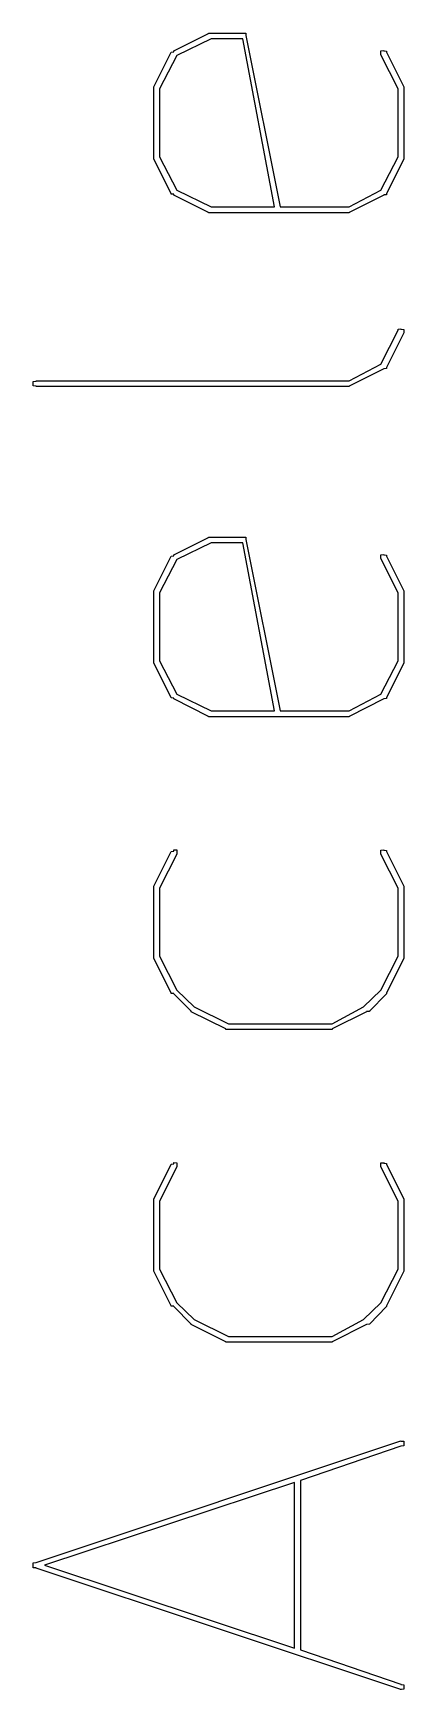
# Model space of a CAD drawing. Extents: x 59 to 2996, y -153 to 1402.
# Drawn here: x 763.321 to 763.45, y 455.118 to 455.694 of the extents above; entities that cross this region are included whole.
import ezdxf

# ---------------------------------------------------------------- set-up
doc = ezdxf.new("R2010")
doc.units = 0
doc.layers.add('BLACK', color=7, linetype='CONTINUOUS')

msp = doc.modelspace()

# ---------------------------------------------------------------- linework, layer by layer
at = {"layer": 'BLACK', "linetype": 'Continuous'}
for p, q in [((763.37014, 455.68803), (763.38214, 455.69413)), ((763.38214, 455.69413), (763.38214, 455.69423)), ((763.38214, 455.69423), (763.38214, 455.69423)), ((763.38214, 455.69423), (763.38214, 455.69423)), ((763.38214, 455.69423), (763.39514, 455.69423)), ((763.38214, 455.69413), (763.38214, 455.69413)), ((763.38214, 455.69413), (763.38214, 455.69413)), ((763.38214, 455.69413), (763.38214, 455.69413)), ((763.38214, 455.69413), (763.38214, 455.69413)), ((763.38214, 455.69413), (763.38214, 455.69413)), ((763.38214, 455.69413), (763.38214, 455.69413)), ((763.38214, 455.69413), (763.38214, 455.69413)), ((763.38214, 455.69413), (763.38214, 455.69413)), ((763.39514, 455.69423), (763.39514, 455.69423)), ((763.39514, 455.69423), (763.39514, 455.69413)), ((763.39514, 455.69413), (763.39514, 455.69413)), ((763.39514, 455.69413), (763.39514, 455.69413)), ((763.39514, 455.69413), (763.39514, 455.69413)), ((763.39514, 455.69413), (763.39514, 455.69413)), ((763.39514, 455.69413), (763.39514, 455.69413)), ((763.39514, 455.69413), (763.39514, 455.69413)), ((763.39514, 455.69413), (763.39514, 455.69413)), ((763.39514, 455.69413), (763.39514, 455.69403)), ((763.39514, 455.69403), (763.39514, 455.69393)), ((763.39514, 455.69393), (763.39514, 455.69393)), ((763.39514, 455.69393), (763.39514, 455.69383)), ((763.39514, 455.69383), (763.39514, 455.69373)), ((763.39514, 455.69373), (763.39514, 455.69373)), ((763.39514, 455.69373), (763.39514, 455.69373)), ((763.39514, 455.69373), (763.39514, 455.69363)), ((763.39514, 455.69363), (763.39514, 455.69353)), ((763.39514, 455.69353), (763.39514, 455.69353)), ((763.39514, 455.69353), (763.39514, 455.69353)), ((763.39514, 455.69353), (763.39514, 455.69353)), ((763.39514, 455.69353), (763.39514, 455.69343)), ((763.39514, 455.69343), (763.40714, 455.63373)), ((763.36314, 455.67553), (763.36914, 455.68763)), ((763.36914, 455.68763), (763.37014, 455.68773)), ((763.36914, 455.68763), (763.36914, 455.68763)), ((763.36914, 455.68763), (763.36914, 455.68763)), ((763.36914, 455.68763), (763.36914, 455.68763)), ((763.37014, 455.68793), (763.37014, 455.68803)), ((763.37014, 455.68803), (763.37014, 455.68803)), ((763.37014, 455.68803), (763.37014, 455.68803)), ((763.37014, 455.68783), (763.37014, 455.68793)), ((763.37014, 455.68793), (763.37014, 455.68793)), ((763.37014, 455.68793), (763.37014, 455.68793)), ((763.37014, 455.68793), (763.37014, 455.68793)), ((763.37014, 455.68773), (763.37014, 455.68783)), ((763.37014, 455.68783), (763.37014, 455.68783)), ((763.37014, 455.68783), (763.37014, 455.68783)), ((763.37014, 455.68773), (763.37014, 455.68773)), ((763.38314, 455.69223), (763.37114, 455.68643)), ((763.39414, 455.69223), (763.38314, 455.69223)), ((763.40514, 455.63373), (763.39414, 455.69223)), ((763.44214, 455.68803), (763.44314, 455.68813)), ((763.44214, 455.68793), (763.44214, 455.68803)), ((763.44214, 455.68783), (763.44214, 455.68793)), ((763.44214, 455.68763), (763.44214, 455.68783)), ((763.44214, 455.68743), (763.44214, 455.68763)), ((763.44214, 455.68723), (763.44214, 455.68743)), ((763.44214, 455.68713), (763.44214, 455.68723)), ((763.44214, 455.68693), (763.44214, 455.68713)), ((763.44314, 455.68813), (763.44314, 455.68813)), ((763.44314, 455.68813), (763.44314, 455.68813)), ((763.44314, 455.68813), (763.44314, 455.68813)), ((763.44314, 455.68813), (763.44314, 455.68803)), ((763.44314, 455.68803), (763.44414, 455.68793)), ((763.44414, 455.68793), (763.44414, 455.68773)), ((763.44414, 455.68773), (763.44414, 455.68763)), ((763.44414, 455.68763), (763.45014, 455.67553)), ((763.37114, 455.68643), (763.36514, 455.67483)), ((763.44214, 455.68673), (763.44214, 455.68693)), ((763.44814, 455.67483), (763.44214, 455.68673)), ((763.44214, 455.68673), (763.44214, 455.68673)), ((763.36314, 455.67543), (763.36314, 455.67553)), ((763.45014, 455.67553), (763.45014, 455.67553)), ((763.45014, 455.67553), (763.45014, 455.67543)), ((763.36314, 455.67533), (763.36314, 455.67543)), ((763.36314, 455.67543), (763.36314, 455.67543)), ((763.36314, 455.67523), (763.36314, 455.67533)), ((763.36314, 455.67533), (763.36314, 455.67533)), ((763.36314, 455.67533), (763.36314, 455.67533)), ((763.36314, 455.67513), (763.36314, 455.67523)), ((763.36314, 455.67523), (763.36314, 455.67523)), ((763.36314, 455.67503), (763.36314, 455.67513)), ((763.36314, 455.67513), (763.36314, 455.67513)), ((763.36314, 455.65083), (763.36314, 455.67503)), ((763.36514, 455.67483), (763.36514, 455.65113)), ((763.44814, 455.65113), (763.44814, 455.67483)), ((763.45014, 455.67543), (763.45014, 455.67543)), ((763.45014, 455.67543), (763.45014, 455.67533)), ((763.45014, 455.67533), (763.45014, 455.67533)), ((763.45014, 455.67533), (763.45014, 455.67523)), ((763.45014, 455.67523), (763.45014, 455.67523)), ((763.45014, 455.67523), (763.45014, 455.67513)), ((763.45014, 455.67513), (763.45014, 455.67513)), ((763.45014, 455.67513), (763.45014, 455.67503)), ((763.45014, 455.67503), (763.45014, 455.67503)), ((763.45014, 455.67503), (763.45014, 455.65083)), ((763.36314, 455.65073), (763.36314, 455.65083)), ((763.36314, 455.65083), (763.36314, 455.65083)), ((763.36314, 455.65083), (763.36314, 455.65083)), ((763.36314, 455.65063), (763.36314, 455.65073)), ((763.36314, 455.65053), (763.36314, 455.65063)), ((763.36314, 455.65063), (763.36314, 455.65063)), ((763.36314, 455.65063), (763.36314, 455.65063)), ((763.36314, 455.65043), (763.36314, 455.65053)), ((763.36914, 455.63833), (763.36314, 455.65043)), ((763.36314, 455.65043), (763.36314, 455.65043)), ((763.36314, 455.65043), (763.36314, 455.65043)), ((763.36314, 455.65043), (763.36314, 455.65043)), ((763.36514, 455.65113), (763.37114, 455.63953)), ((763.44214, 455.63953), (763.44814, 455.65113)), ((763.45014, 455.65043), (763.44414, 455.63833)), ((763.45014, 455.65083), (763.45014, 455.65083)), ((763.45014, 455.65083), (763.45014, 455.65083)), ((763.45014, 455.65083), (763.45014, 455.65073)), ((763.45014, 455.65073), (763.45014, 455.65063)), ((763.45014, 455.65063), (763.45014, 455.65063)), ((763.45014, 455.65063), (763.45014, 455.65063)), ((763.45014, 455.65063), (763.45014, 455.65053)), ((763.45014, 455.65053), (763.45014, 455.65043)), ((763.45014, 455.65043), (763.45014, 455.65043)), ((763.45014, 455.65043), (763.45014, 455.65043)), ((763.36914, 455.63823), (763.36914, 455.63833)), ((763.36914, 455.63833), (763.36914, 455.63833)), ((763.37014, 455.63813), (763.36914, 455.63823)), ((763.36914, 455.63823), (763.36914, 455.63823)), ((763.37014, 455.63803), (763.37014, 455.63813)), ((763.37014, 455.63813), (763.37014, 455.63813)), ((763.37014, 455.63813), (763.37014, 455.63813)), ((763.37014, 455.63793), (763.37014, 455.63803)), ((763.37014, 455.63803), (763.37014, 455.63803)), ((763.37014, 455.63803), (763.37014, 455.63803)), ((763.37014, 455.63803), (763.37014, 455.63803)), ((763.37014, 455.63783), (763.37014, 455.63793)), ((763.37014, 455.63793), (763.37014, 455.63793)), ((763.37014, 455.63793), (763.37014, 455.63793)), ((763.38214, 455.63183), (763.37014, 455.63783)), ((763.37014, 455.63783), (763.37014, 455.63783)), ((763.37114, 455.63953), (763.38314, 455.63373)), ((763.43114, 455.63373), (763.44214, 455.63953)), ((763.44314, 455.63783), (763.43114, 455.63183)), ((763.44414, 455.63793), (763.44314, 455.63793)), ((763.44314, 455.63793), (763.44314, 455.63793)), ((763.44314, 455.63793), (763.44314, 455.63783)), ((763.44314, 455.63783), (763.44314, 455.63783)), ((763.44414, 455.63833), (763.44414, 455.63833)), ((763.44414, 455.63833), (763.44414, 455.63833)), ((763.44414, 455.63833), (763.44414, 455.63823)), ((763.44414, 455.63823), (763.44414, 455.63823)), ((763.44414, 455.63823), (763.44414, 455.63813)), ((763.44414, 455.63813), (763.44414, 455.63813)), ((763.44414, 455.63813), (763.44414, 455.63813)), ((763.44414, 455.63813), (763.44414, 455.63803)), ((763.44414, 455.63803), (763.44414, 455.63803)), ((763.44414, 455.63803), (763.44414, 455.63803)), ((763.44414, 455.63803), (763.44414, 455.63793)), ((763.38214, 455.63173), (763.38214, 455.63183)), ((763.38214, 455.63183), (763.38214, 455.63183)), ((763.38214, 455.63183), (763.38214, 455.63183)), ((763.40714, 455.63173), (763.38214, 455.63173)), ((763.38214, 455.63173), (763.38214, 455.63173)), ((763.38214, 455.63173), (763.38214, 455.63173)), ((763.38214, 455.63173), (763.38214, 455.63173)), ((763.38214, 455.63173), (763.38214, 455.63173)), ((763.38214, 455.63173), (763.38214, 455.63173)), ((763.38214, 455.63173), (763.38214, 455.63173)), ((763.38214, 455.63173), (763.38214, 455.63173)), ((763.38314, 455.63373), (763.40514, 455.63373)), ((763.40714, 455.63373), (763.43114, 455.63373)), ((763.43114, 455.63173), (763.40714, 455.63173)), ((763.40714, 455.63173), (763.40714, 455.63173)), ((763.40714, 455.63173), (763.40714, 455.63173)), ((763.43114, 455.63183), (763.43114, 455.63183)), ((763.43114, 455.63183), (763.43114, 455.63183)), ((763.43114, 455.63183), (763.43114, 455.63183)), ((763.43114, 455.63183), (763.43114, 455.63173)), ((763.43114, 455.63173), (763.43114, 455.63173)), ((763.43114, 455.63173), (763.43114, 455.63173)), ((763.43114, 455.63173), (763.43114, 455.63173)), ((763.43114, 455.63173), (763.43114, 455.63173)), ((763.43114, 455.63173), (763.43114, 455.63173)), ((763.43114, 455.63173), (763.43114, 455.63173)), ((763.43114, 455.63173), (763.43114, 455.63173)), ((763.44214, 455.57903), (763.44814, 455.59083)), ((763.45014, 455.58993), (763.44414, 455.57783)), ((763.44814, 455.59123), (763.44914, 455.59133)), ((763.44814, 455.59113), (763.44814, 455.59123)), ((763.44814, 455.59103), (763.44814, 455.59113)), ((763.44814, 455.59083), (763.44814, 455.59103)), ((763.44814, 455.59083), (763.44814, 455.59083)), ((763.44914, 455.59133), (763.44914, 455.59123)), ((763.44914, 455.59133), (763.44914, 455.59133)), ((763.44914, 455.59133), (763.44914, 455.59133)), ((763.44914, 455.59133), (763.44914, 455.59133)), ((763.44914, 455.59123), (763.45014, 455.59113)), ((763.45014, 455.59113), (763.45014, 455.59103)), ((763.45014, 455.59103), (763.45014, 455.59083)), ((763.45014, 455.59083), (763.45014, 455.59073)), ((763.45014, 455.59073), (763.45014, 455.59053)), ((763.45014, 455.59053), (763.45014, 455.59033)), ((763.45014, 455.59033), (763.45014, 455.59013)), ((763.45014, 455.59013), (763.45014, 455.58993)), ((763.43114, 455.57323), (763.44214, 455.57903)), ((763.44414, 455.57753), (763.44314, 455.57743)), ((763.44414, 455.57783), (763.44414, 455.57783)), ((763.44414, 455.57783), (763.44414, 455.57783)), ((763.44414, 455.57783), (763.44414, 455.57783)), ((763.44414, 455.57783), (763.44414, 455.57773)), ((763.44414, 455.57773), (763.44414, 455.57763)), ((763.44414, 455.57763), (763.44414, 455.57763)), ((763.44414, 455.57763), (763.44414, 455.57763)), ((763.44414, 455.57763), (763.44414, 455.57753)), ((763.44414, 455.57753), (763.44414, 455.57753)), ((763.44414, 455.57753), (763.44414, 455.57753)), ((763.44414, 455.57753), (763.44414, 455.57753)), ((763.32114, 455.57303), (763.32214, 455.57313)), ((763.32114, 455.57293), (763.32114, 455.57303)), ((763.32114, 455.57283), (763.32114, 455.57293)), ((763.32114, 455.57263), (763.32114, 455.57283)), ((763.32114, 455.57243), (763.32114, 455.57263)), ((763.32114, 455.57223), (763.32114, 455.57243)), ((763.32114, 455.57203), (763.32114, 455.57223)), ((763.32114, 455.57183), (763.32114, 455.57203)), ((763.32114, 455.57173), (763.32114, 455.57183)), ((763.32114, 455.57153), (763.32114, 455.57173)), ((763.32214, 455.57313), (763.32214, 455.57323)), ((763.32214, 455.57323), (763.32214, 455.57323)), ((763.32214, 455.57323), (763.43114, 455.57323)), ((763.44314, 455.57743), (763.43114, 455.57133)), ((763.44314, 455.57743), (763.44314, 455.57743)), ((763.44314, 455.57743), (763.44314, 455.57743)), ((763.44314, 455.57743), (763.44314, 455.57743)), ((763.32114, 455.57143), (763.32114, 455.57153)), ((763.32214, 455.57133), (763.32114, 455.57143)), ((763.32214, 455.57123), (763.32214, 455.57133)), ((763.43114, 455.57123), (763.32214, 455.57123)), ((763.32214, 455.57123), (763.32214, 455.57123)), ((763.43114, 455.57133), (763.43114, 455.57133)), ((763.43114, 455.57133), (763.43114, 455.57133)), ((763.43114, 455.57133), (763.43114, 455.57133)), ((763.43114, 455.57133), (763.43114, 455.57133)), ((763.43114, 455.57133), (763.43114, 455.57123)), ((763.43114, 455.57123), (763.43114, 455.57123)), ((763.43114, 455.57123), (763.43114, 455.57123)), ((763.43114, 455.57123), (763.43114, 455.57123)), ((763.43114, 455.57123), (763.43114, 455.57123)), ((763.43114, 455.57123), (763.43114, 455.57123)), ((763.43114, 455.57123), (763.43114, 455.57123)), ((763.37014, 455.51263), (763.38214, 455.51873)), ((763.38314, 455.51683), (763.37114, 455.51103)), ((763.38214, 455.51873), (763.38214, 455.51883)), ((763.38214, 455.51883), (763.38214, 455.51883)), ((763.38214, 455.51883), (763.38214, 455.51883)), ((763.38214, 455.51883), (763.38214, 455.51883)), ((763.38214, 455.51883), (763.38214, 455.51883)), ((763.38214, 455.51883), (763.38214, 455.51883)), ((763.38214, 455.51883), (763.39514, 455.51883)), ((763.38214, 455.51873), (763.38214, 455.51873)), ((763.38214, 455.51873), (763.38214, 455.51873)), ((763.38214, 455.51873), (763.38214, 455.51873)), ((763.38214, 455.51873), (763.38214, 455.51873)), ((763.38214, 455.51873), (763.38214, 455.51873)), ((763.39414, 455.51683), (763.38314, 455.51683)), ((763.40514, 455.45833), (763.39414, 455.51683)), ((763.39514, 455.51883), (763.39514, 455.51883)), ((763.39514, 455.51883), (763.39514, 455.51883)), ((763.39514, 455.51883), (763.39514, 455.51883)), ((763.39514, 455.51883), (763.39514, 455.51883)), ((763.39514, 455.51883), (763.39514, 455.51873)), ((763.39514, 455.51873), (763.39514, 455.51873)), ((763.39514, 455.51873), (763.39514, 455.51873)), ((763.39514, 455.51873), (763.39514, 455.51873)), ((763.39514, 455.51873), (763.39514, 455.51873)), ((763.39514, 455.51873), (763.39514, 455.51863)), ((763.39514, 455.51863), (763.39514, 455.51853)), ((763.39514, 455.51853), (763.39514, 455.51853)), ((763.39514, 455.51853), (763.39514, 455.51843)), ((763.39514, 455.51843), (763.39514, 455.51833)), ((763.39514, 455.51833), (763.39514, 455.51833)), ((763.39514, 455.51833), (763.39514, 455.51833)), ((763.39514, 455.51833), (763.39514, 455.51823)), ((763.39514, 455.51823), (763.39514, 455.51823)), ((763.39514, 455.51823), (763.39514, 455.51823)), ((763.39514, 455.51823), (763.39514, 455.51823)), ((763.39514, 455.51823), (763.39514, 455.51813)), ((763.39514, 455.51813), (763.39514, 455.51803)), ((763.39514, 455.51803), (763.40714, 455.45833)), ((763.36314, 455.50013), (763.36914, 455.51223)), ((763.37114, 455.51103), (763.36514, 455.49943)), ((763.36914, 455.51223), (763.37014, 455.51233)), ((763.36914, 455.51223), (763.36914, 455.51223)), ((763.36914, 455.51223), (763.36914, 455.51223)), ((763.36914, 455.51223), (763.36914, 455.51223)), ((763.37014, 455.51253), (763.37014, 455.51263)), ((763.37014, 455.51263), (763.37014, 455.51263)), ((763.37014, 455.51263), (763.37014, 455.51263)), ((763.37014, 455.51263), (763.37014, 455.51263)), ((763.37014, 455.51243), (763.37014, 455.51253)), ((763.37014, 455.51253), (763.37014, 455.51253)), ((763.37014, 455.51253), (763.37014, 455.51253)), ((763.37014, 455.51233), (763.37014, 455.51243)), ((763.37014, 455.51243), (763.37014, 455.51243)), ((763.37014, 455.51243), (763.37014, 455.51243)), ((763.37014, 455.51243), (763.37014, 455.51243)), ((763.44214, 455.51263), (763.44314, 455.51273)), ((763.44214, 455.51253), (763.44214, 455.51263)), ((763.44214, 455.51243), (763.44214, 455.51253)), ((763.44214, 455.51223), (763.44214, 455.51243)), ((763.44214, 455.51213), (763.44214, 455.51223)), ((763.44214, 455.51193), (763.44214, 455.51213)), ((763.44214, 455.51173), (763.44214, 455.51193)), ((763.44214, 455.51153), (763.44214, 455.51173)), ((763.44214, 455.51133), (763.44214, 455.51153)), ((763.44814, 455.49943), (763.44214, 455.51133)), ((763.44214, 455.51133), (763.44214, 455.51133)), ((763.44314, 455.51273), (763.44314, 455.51273)), ((763.44314, 455.51273), (763.44314, 455.51273)), ((763.44314, 455.51273), (763.44314, 455.51273)), ((763.44314, 455.51273), (763.44314, 455.51263)), ((763.44314, 455.51263), (763.44414, 455.51253)), ((763.44414, 455.51253), (763.44414, 455.51233)), ((763.44414, 455.51233), (763.44414, 455.51223)), ((763.44414, 455.51223), (763.45014, 455.50013)), ((763.36314, 455.50003), (763.36314, 455.50013)), ((763.36314, 455.50013), (763.36314, 455.50013)), ((763.36314, 455.49993), (763.36314, 455.50003)), ((763.36314, 455.50003), (763.36314, 455.50003)), ((763.36314, 455.49983), (763.36314, 455.49993)), ((763.36314, 455.49993), (763.36314, 455.49993)), ((763.36314, 455.49973), (763.36314, 455.49983)), ((763.36314, 455.49983), (763.36314, 455.49983)), ((763.36314, 455.47543), (763.36314, 455.49973)), ((763.36314, 455.49973), (763.36314, 455.49973)), ((763.36314, 455.49973), (763.36314, 455.49973)), ((763.36514, 455.49943), (763.36514, 455.47573)), ((763.44814, 455.47573), (763.44814, 455.49943)), ((763.45014, 455.50013), (763.45014, 455.50013)), ((763.45014, 455.50013), (763.45014, 455.50003)), ((763.45014, 455.50003), (763.45014, 455.50003)), ((763.45014, 455.50003), (763.45014, 455.50003)), ((763.45014, 455.50003), (763.45014, 455.49993)), ((763.45014, 455.49993), (763.45014, 455.49993)), ((763.45014, 455.49993), (763.45014, 455.49983)), ((763.45014, 455.49983), (763.45014, 455.49983)), ((763.45014, 455.49983), (763.45014, 455.49973)), ((763.45014, 455.49973), (763.45014, 455.49973)), ((763.45014, 455.49973), (763.45014, 455.49963)), ((763.45014, 455.49963), (763.45014, 455.47543)), ((763.36314, 455.47533), (763.36314, 455.47543)), ((763.36314, 455.47543), (763.36314, 455.47543)), ((763.36314, 455.47543), (763.36314, 455.47543)), ((763.36314, 455.47523), (763.36314, 455.47533)), ((763.36314, 455.47533), (763.36314, 455.47533)), ((763.36314, 455.47513), (763.36314, 455.47523)), ((763.36314, 455.47523), (763.36314, 455.47523)), ((763.36314, 455.47503), (763.36314, 455.47513)), ((763.36314, 455.47513), (763.36314, 455.47513)), ((763.36914, 455.46293), (763.36314, 455.47503)), ((763.36314, 455.47503), (763.36314, 455.47503)), ((763.36314, 455.47503), (763.36314, 455.47503)), ((763.36514, 455.47573), (763.37114, 455.46413)), ((763.44214, 455.46413), (763.44814, 455.47573)), ((763.45014, 455.47503), (763.44414, 455.46293)), ((763.45014, 455.47543), (763.45014, 455.47543)), ((763.45014, 455.47543), (763.45014, 455.47543)), ((763.45014, 455.47543), (763.45014, 455.47533)), ((763.45014, 455.47533), (763.45014, 455.47523)), ((763.45014, 455.47523), (763.45014, 455.47523)), ((763.45014, 455.47523), (763.45014, 455.47523)), ((763.45014, 455.47523), (763.45014, 455.47513)), ((763.45014, 455.47513), (763.45014, 455.47513)), ((763.45014, 455.47513), (763.45014, 455.47503)), ((763.45014, 455.47503), (763.45014, 455.47503)), ((763.36914, 455.46283), (763.36914, 455.46293)), ((763.36914, 455.46293), (763.36914, 455.46293)), ((763.36914, 455.46293), (763.36914, 455.46293)), ((763.37014, 455.46273), (763.36914, 455.46283)), ((763.37014, 455.46263), (763.37014, 455.46273)), ((763.37014, 455.46273), (763.37014, 455.46273)), ((763.37014, 455.46273), (763.37014, 455.46273)), ((763.37014, 455.46273), (763.37014, 455.46273)), ((763.37014, 455.46253), (763.37014, 455.46263)), ((763.37014, 455.46263), (763.37014, 455.46263)), ((763.37014, 455.46263), (763.37014, 455.46263)), ((763.38214, 455.45643), (763.37014, 455.46253)), ((763.37014, 455.46253), (763.37014, 455.46253)), ((763.37014, 455.46253), (763.37014, 455.46253)), ((763.37014, 455.46253), (763.37014, 455.46253)), ((763.37014, 455.46253), (763.37014, 455.46253)), ((763.37114, 455.46413), (763.38314, 455.45833)), ((763.43114, 455.45833), (763.44214, 455.46413)), ((763.44314, 455.46253), (763.43114, 455.45643)), ((763.44414, 455.46263), (763.44314, 455.46253)), ((763.44314, 455.46253), (763.44314, 455.46253)), ((763.44314, 455.46253), (763.44314, 455.46253)), ((763.44314, 455.46253), (763.44314, 455.46253)), ((763.44414, 455.46293), (763.44414, 455.46293)), ((763.44414, 455.46293), (763.44414, 455.46293)), ((763.44414, 455.46293), (763.44414, 455.46293)), ((763.44414, 455.46293), (763.44414, 455.46283)), ((763.44414, 455.46283), (763.44414, 455.46273)), ((763.44414, 455.46273), (763.44414, 455.46273)), ((763.44414, 455.46273), (763.44414, 455.46273)), ((763.44414, 455.46273), (763.44414, 455.46263)), ((763.44414, 455.46263), (763.44414, 455.46263)), ((763.44414, 455.46263), (763.44414, 455.46263)), ((763.44414, 455.46263), (763.44414, 455.46263)), ((763.38214, 455.45633), (763.38214, 455.45643)), ((763.38214, 455.45643), (763.38214, 455.45643)), ((763.38214, 455.45643), (763.38214, 455.45643)), ((763.38214, 455.45643), (763.38214, 455.45643)), ((763.38314, 455.45833), (763.40514, 455.45833)), ((763.40714, 455.45833), (763.43114, 455.45833)), ((763.43114, 455.45643), (763.43114, 455.45643)), ((763.43114, 455.45643), (763.43114, 455.45643)), ((763.43114, 455.45643), (763.43114, 455.45643)), ((763.43114, 455.45643), (763.43114, 455.45643)), ((763.43114, 455.45643), (763.43114, 455.45633)), ((763.40714, 455.45633), (763.38214, 455.45633)), ((763.38214, 455.45633), (763.38214, 455.45633)), ((763.38214, 455.45633), (763.38214, 455.45633)), ((763.38214, 455.45633), (763.38214, 455.45633)), ((763.38214, 455.45633), (763.38214, 455.45633)), ((763.38214, 455.45633), (763.38214, 455.45633)), ((763.38214, 455.45633), (763.38214, 455.45633)), ((763.43114, 455.45633), (763.40714, 455.45633)), ((763.40714, 455.45633), (763.40714, 455.45633)), ((763.40714, 455.45633), (763.40714, 455.45633)), ((763.43114, 455.45633), (763.43114, 455.45633)), ((763.43114, 455.45633), (763.43114, 455.45633)), ((763.43114, 455.45633), (763.43114, 455.45633)), ((763.43114, 455.45633), (763.43114, 455.45633)), ((763.43114, 455.45633), (763.43114, 455.45633)), ((763.43114, 455.45633), (763.43114, 455.45633)), ((763.36314, 455.39733), (763.36914, 455.40943)), ((763.37114, 455.40853), (763.36514, 455.39663)), ((763.36914, 455.40943), (763.37014, 455.40953)), ((763.36914, 455.40943), (763.36914, 455.40943)), ((763.37014, 455.40983), (763.37014, 455.40993)), ((763.37014, 455.40993), (763.37014, 455.40993)), ((763.37014, 455.40993), (763.37014, 455.40993)), ((763.37014, 455.40993), (763.37114, 455.40993)), ((763.37014, 455.40973), (763.37014, 455.40983)), ((763.37014, 455.40953), (763.37014, 455.40973)), ((763.37114, 455.40993), (763.37114, 455.40983)), ((763.37114, 455.40983), (763.37114, 455.40973)), ((763.37114, 455.40973), (763.37114, 455.40963)), ((763.37114, 455.40963), (763.37114, 455.40943)), ((763.37114, 455.40943), (763.37114, 455.40923)), ((763.37114, 455.40923), (763.37114, 455.40903)), ((763.37114, 455.40903), (763.37114, 455.40893)), ((763.37114, 455.40893), (763.37114, 455.40873)), ((763.37114, 455.40873), (763.37114, 455.40853)), ((763.44214, 455.40983), (763.44314, 455.40993)), ((763.44214, 455.40973), (763.44214, 455.40983)), ((763.44214, 455.40963), (763.44214, 455.40973)), ((763.44214, 455.40943), (763.44214, 455.40963)), ((763.44214, 455.40923), (763.44214, 455.40943)), ((763.44214, 455.40913), (763.44214, 455.40923)), ((763.44214, 455.40893), (763.44214, 455.40913)), ((763.44214, 455.40873), (763.44214, 455.40893)), ((763.44214, 455.40853), (763.44214, 455.40873)), ((763.44814, 455.39663), (763.44214, 455.40853)), ((763.44214, 455.40853), (763.44214, 455.40853)), ((763.44314, 455.40993), (763.44314, 455.40993)), ((763.44314, 455.40993), (763.44314, 455.40983)), ((763.44314, 455.40993), (763.44314, 455.40993)), ((763.44314, 455.40993), (763.44314, 455.40993)), ((763.44314, 455.40983), (763.44414, 455.40973)), ((763.44414, 455.40973), (763.44414, 455.40953)), ((763.44414, 455.40953), (763.44414, 455.40943)), ((763.44414, 455.40943), (763.45014, 455.39733)), ((763.36314, 455.39723), (763.36314, 455.39733)), ((763.36314, 455.39713), (763.36314, 455.39723)), ((763.36314, 455.39723), (763.36314, 455.39723)), ((763.36314, 455.39723), (763.36314, 455.39723)), ((763.36314, 455.39703), (763.36314, 455.39713)), ((763.36314, 455.39713), (763.36314, 455.39713)), ((763.36314, 455.39693), (763.36314, 455.39703)), ((763.36314, 455.39703), (763.36314, 455.39703)), ((763.36314, 455.39683), (763.36314, 455.39693)), ((763.36314, 455.39693), (763.36314, 455.39693)), ((763.36314, 455.37263), (763.36314, 455.39683)), ((763.36514, 455.39663), (763.36514, 455.37293)), ((763.44814, 455.37293), (763.44814, 455.39663)), ((763.45014, 455.39733), (763.45014, 455.39733)), ((763.45014, 455.39733), (763.45014, 455.39723)), ((763.45014, 455.39723), (763.45014, 455.39723)), ((763.45014, 455.39723), (763.45014, 455.39713)), ((763.45014, 455.39713), (763.45014, 455.39713)), ((763.45014, 455.39713), (763.45014, 455.39713)), ((763.45014, 455.39713), (763.45014, 455.39703)), ((763.45014, 455.39703), (763.45014, 455.39693)), ((763.45014, 455.39693), (763.45014, 455.39693)), ((763.45014, 455.39693), (763.45014, 455.39693)), ((763.45014, 455.39693), (763.45014, 455.39683)), ((763.45014, 455.39683), (763.45014, 455.37263)), ((763.36314, 455.37253), (763.36314, 455.37263)), ((763.36314, 455.37263), (763.36314, 455.37263)), ((763.36314, 455.37263), (763.36314, 455.37263)), ((763.36314, 455.37243), (763.36314, 455.37253)), ((763.36314, 455.37233), (763.36314, 455.37243)), ((763.36314, 455.37243), (763.36314, 455.37243)), ((763.36314, 455.37243), (763.36314, 455.37243)), ((763.36314, 455.37223), (763.36314, 455.37233)), ((763.36314, 455.37233), (763.36314, 455.37233)), ((763.36914, 455.36013), (763.36314, 455.37223)), ((763.36314, 455.37223), (763.36314, 455.37223)), ((763.36314, 455.37223), (763.36314, 455.37223)), ((763.36514, 455.37293), (763.37114, 455.36113)), ((763.44214, 455.36113), (763.44814, 455.37293)), ((763.45014, 455.37223), (763.44414, 455.36013)), ((763.45014, 455.37263), (763.45014, 455.37263)), ((763.45014, 455.37263), (763.45014, 455.37263)), ((763.45014, 455.37263), (763.45014, 455.37253)), ((763.45014, 455.37253), (763.45014, 455.37243)), ((763.45014, 455.37243), (763.45014, 455.37243)), ((763.45014, 455.37243), (763.45014, 455.37243)), ((763.45014, 455.37243), (763.45014, 455.37233)), ((763.45014, 455.37233), (763.45014, 455.37223)), ((763.45014, 455.37223), (763.45014, 455.37223)), ((763.45014, 455.37223), (763.45014, 455.37223)), ((763.36914, 455.36003), (763.36914, 455.36013)), ((763.37014, 455.36003), (763.36914, 455.36003)), ((763.36914, 455.36003), (763.36914, 455.36003)), ((763.37014, 455.35993), (763.37014, 455.36003)), ((763.37014, 455.35983), (763.37014, 455.35993)), ((763.37014, 455.35993), (763.37014, 455.35993)), ((763.37614, 455.35383), (763.37014, 455.35983)), ((763.37014, 455.35983), (763.37014, 455.35983)), ((763.37114, 455.36113), (763.37714, 455.35533)), ((763.43614, 455.35533), (763.44214, 455.36113)), ((763.44414, 455.35983), (763.43814, 455.35383)), ((763.44414, 455.36013), (763.44414, 455.36013)), ((763.44414, 455.36013), (763.44414, 455.36003)), ((763.44414, 455.36003), (763.44414, 455.36003)), ((763.44414, 455.36003), (763.44414, 455.36003)), ((763.44414, 455.36003), (763.44414, 455.35993)), ((763.44414, 455.35993), (763.44414, 455.35993)), ((763.44414, 455.35993), (763.44414, 455.35983)), ((763.37614, 455.35373), (763.37614, 455.35383)), ((763.37614, 455.35383), (763.37614, 455.35383)), ((763.37614, 455.35363), (763.37614, 455.35373)), ((763.37614, 455.35373), (763.37614, 455.35373)), ((763.37614, 455.35373), (763.37614, 455.35373)), ((763.38814, 455.34763), (763.37614, 455.35363)), ((763.37614, 455.35363), (763.37614, 455.35363)), ((763.37614, 455.35363), (763.37614, 455.35363)), ((763.37714, 455.35533), (763.38914, 455.34943)), ((763.42514, 455.34943), (763.43614, 455.35533)), ((763.43714, 455.35363), (763.42514, 455.34763)), ((763.43814, 455.35373), (763.43714, 455.35373)), ((763.43714, 455.35373), (763.43714, 455.35373)), ((763.43714, 455.35373), (763.43714, 455.35373)), ((763.43714, 455.35373), (763.43714, 455.35363)), ((763.43714, 455.35363), (763.43714, 455.35363)), ((763.43814, 455.35383), (763.43814, 455.35383)), ((763.43814, 455.35383), (763.43814, 455.35373)), ((763.38814, 455.34753), (763.38814, 455.34763)), ((763.38814, 455.34743), (763.38814, 455.34753)), ((763.38814, 455.34753), (763.38814, 455.34743)), ((763.38814, 455.34743), (763.38814, 455.34753)), ((763.38814, 455.34753), (763.38814, 455.34753)), ((763.38814, 455.34753), (763.38814, 455.34753)), ((763.38814, 455.34753), (763.38814, 455.34753)), ((763.38814, 455.34753), (763.38814, 455.34753)), ((763.38814, 455.34753), (763.38814, 455.34753)), ((763.38814, 455.34753), (763.38814, 455.34753)), ((763.42514, 455.34743), (763.38814, 455.34743)), ((763.38914, 455.34943), (763.42514, 455.34943)), ((763.42514, 455.34763), (763.42514, 455.34753)), ((763.42514, 455.34753), (763.42514, 455.34753)), ((763.42514, 455.34753), (763.42514, 455.34753)), ((763.42514, 455.34753), (763.42514, 455.34753)), ((763.42514, 455.34753), (763.42514, 455.34753)), ((763.42514, 455.34753), (763.42514, 455.34753)), ((763.42514, 455.34753), (763.42514, 455.34753)), ((763.42514, 455.34753), (763.42514, 455.34753)), ((763.42514, 455.34753), (763.42514, 455.34743)), ((763.42514, 455.34743), (763.42514, 455.34753)), ((763.42514, 455.34753), (763.42514, 455.34743)), ((763.36914, 455.30053), (763.37014, 455.30073)), ((763.37014, 455.30103), (763.37014, 455.30113)), ((763.37014, 455.30113), (763.37014, 455.30113)), ((763.37014, 455.30113), (763.37114, 455.30103)), ((763.37014, 455.30093), (763.37014, 455.30103)), ((763.37014, 455.30083), (763.37014, 455.30093)), ((763.37014, 455.30073), (763.37014, 455.30083)), ((763.37114, 455.30103), (763.37114, 455.30103)), ((763.37114, 455.30103), (763.37114, 455.30093)), ((763.37114, 455.30093), (763.37114, 455.30073)), ((763.37114, 455.30073), (763.37114, 455.30063)), ((763.44214, 455.30093), (763.44214, 455.30103)), ((763.44214, 455.30103), (763.44314, 455.30103)), ((763.44214, 455.30073), (763.44214, 455.30093)), ((763.44214, 455.30063), (763.44214, 455.30073)), ((763.44314, 455.30113), (763.44314, 455.30103)), ((763.44314, 455.30103), (763.44314, 455.30113)), ((763.44314, 455.30113), (763.44314, 455.30113)), ((763.44314, 455.30103), (763.44314, 455.30093)), ((763.44314, 455.30093), (763.44414, 455.30083)), ((763.44414, 455.30083), (763.44414, 455.30073)), ((763.44414, 455.30073), (763.44414, 455.30053)), ((763.36314, 455.28843), (763.36914, 455.30053)), ((763.37114, 455.29963), (763.36514, 455.28773)), ((763.36914, 455.30053), (763.36914, 455.30053)), ((763.37114, 455.30063), (763.37114, 455.30043)), ((763.37114, 455.30043), (763.37114, 455.30023)), ((763.37114, 455.30023), (763.37114, 455.30003)), ((763.37114, 455.30003), (763.37114, 455.29983)), ((763.37114, 455.29983), (763.37114, 455.29963)), ((763.44214, 455.30043), (763.44214, 455.30063)), ((763.44214, 455.30023), (763.44214, 455.30043)), ((763.44214, 455.30003), (763.44214, 455.30023)), ((763.44214, 455.29983), (763.44214, 455.30003)), ((763.44214, 455.29963), (763.44214, 455.29983)), ((763.44814, 455.28773), (763.44214, 455.29963)), ((763.44214, 455.29963), (763.44214, 455.29963)), ((763.44414, 455.30053), (763.45014, 455.28843)), ((763.36314, 455.28833), (763.36314, 455.28843)), ((763.36314, 455.28843), (763.36314, 455.28843)), ((763.36314, 455.28843), (763.36314, 455.28843)), ((763.36314, 455.28823), (763.36314, 455.28833)), ((763.36314, 455.28813), (763.36314, 455.28823)), ((763.36314, 455.28823), (763.36314, 455.28823)), ((763.36314, 455.28823), (763.36314, 455.28823)), ((763.36314, 455.28803), (763.36314, 455.28813)), ((763.36314, 455.26383), (763.36314, 455.28803)), ((763.36314, 455.28803), (763.36314, 455.28803)), ((763.36314, 455.28803), (763.36314, 455.28803)), ((763.36514, 455.28773), (763.36514, 455.26403)), ((763.44814, 455.26403), (763.44814, 455.28773)), ((763.45014, 455.28843), (763.45014, 455.28843)), ((763.45014, 455.28843), (763.45014, 455.28843)), ((763.45014, 455.28843), (763.45014, 455.28843)), ((763.45014, 455.28843), (763.45014, 455.28833)), ((763.45014, 455.28833), (763.45014, 455.28823)), ((763.45014, 455.28823), (763.45014, 455.28823)), ((763.45014, 455.28823), (763.45014, 455.28823)), ((763.45014, 455.28823), (763.45014, 455.28813)), ((763.45014, 455.28813), (763.45014, 455.28803)), ((763.45014, 455.28803), (763.45014, 455.28803)), ((763.45014, 455.28803), (763.45014, 455.28803)), ((763.45014, 455.28803), (763.45014, 455.26383)), ((763.36314, 455.26373), (763.36314, 455.26383)), ((763.36314, 455.26383), (763.36314, 455.26383)), ((763.36314, 455.26363), (763.36314, 455.26373)), ((763.36314, 455.26373), (763.36314, 455.26373)), ((763.36314, 455.26353), (763.36314, 455.26363)), ((763.36314, 455.26363), (763.36314, 455.26363)), ((763.36314, 455.26343), (763.36314, 455.26353)), ((763.36314, 455.26353), (763.36314, 455.26353)), ((763.36314, 455.26333), (763.36314, 455.26343)), ((763.36314, 455.26343), (763.36314, 455.26343)), ((763.36914, 455.25123), (763.36314, 455.26333)), ((763.36314, 455.26333), (763.36314, 455.26333)), ((763.36514, 455.26403), (763.37114, 455.25233)), ((763.44214, 455.25233), (763.44814, 455.26403)), ((763.45014, 455.26333), (763.44414, 455.25123)), ((763.45014, 455.26383), (763.45014, 455.26373)), ((763.45014, 455.26373), (763.45014, 455.26373)), ((763.45014, 455.26373), (763.45014, 455.26363)), ((763.45014, 455.26363), (763.45014, 455.26363)), ((763.45014, 455.26363), (763.45014, 455.26353)), ((763.45014, 455.26353), (763.45014, 455.26353)), ((763.45014, 455.26353), (763.45014, 455.26343)), ((763.45014, 455.26343), (763.45014, 455.26343)), ((763.45014, 455.26343), (763.45014, 455.26343)), ((763.45014, 455.26343), (763.45014, 455.26333)), ((763.36914, 455.25113), (763.36914, 455.25123)), ((763.36914, 455.25123), (763.36914, 455.25123)), ((763.37014, 455.25113), (763.36914, 455.25113)), ((763.37014, 455.25103), (763.37014, 455.25113)), ((763.37014, 455.25113), (763.37014, 455.25113)), ((763.37614, 455.24493), (763.37014, 455.25103)), ((763.37014, 455.25103), (763.37014, 455.25103)), ((763.37114, 455.25233), (763.37714, 455.24653)), ((763.43614, 455.24653), (763.44214, 455.25233)), ((763.44414, 455.25103), (763.43814, 455.24493)), ((763.44414, 455.25123), (763.44414, 455.25123)), ((763.44414, 455.25123), (763.44414, 455.25123)), ((763.44414, 455.25123), (763.44414, 455.25113)), ((763.44414, 455.25113), (763.44414, 455.25113)), ((763.44414, 455.25113), (763.44414, 455.25113)), ((763.44414, 455.25113), (763.44414, 455.25103)), ((763.44414, 455.25103), (763.44414, 455.25103)), ((763.37614, 455.24483), (763.37614, 455.24493)), ((763.37614, 455.24493), (763.37614, 455.24493)), ((763.37614, 455.24493), (763.37614, 455.24493)), ((763.37614, 455.24473), (763.37614, 455.24483)), ((763.37614, 455.24483), (763.37614, 455.24483)), ((763.37614, 455.24483), (763.37614, 455.24483)), ((763.38814, 455.23873), (763.37614, 455.24473)), ((763.37614, 455.24473), (763.37614, 455.24473)), ((763.37714, 455.24653), (763.38914, 455.24063)), ((763.42514, 455.24063), (763.43614, 455.24653)), ((763.43714, 455.24473), (763.42514, 455.23873)), ((763.43814, 455.24493), (763.43714, 455.24483)), ((763.43714, 455.24483), (763.43714, 455.24483)), ((763.43714, 455.24483), (763.43714, 455.24483)), ((763.43714, 455.24483), (763.43714, 455.24483)), ((763.43714, 455.24483), (763.43714, 455.24473)), ((763.43814, 455.24493), (763.43814, 455.24493)), ((763.38814, 455.23863), (763.38814, 455.23873)), ((763.38814, 455.23873), (763.38814, 455.23873)), ((763.38814, 455.23873), (763.38814, 455.23873)), ((763.38814, 455.23873), (763.38814, 455.23873)), ((763.42514, 455.23863), (763.38814, 455.23863)), ((763.38814, 455.23863), (763.38814, 455.23863)), ((763.38814, 455.23863), (763.38814, 455.23863)), ((763.38814, 455.23863), (763.38814, 455.23863)), ((763.38814, 455.23863), (763.38814, 455.23863)), ((763.38814, 455.23863), (763.38814, 455.23863)), ((763.38814, 455.23863), (763.38814, 455.23863)), ((763.38914, 455.24063), (763.42514, 455.24063)), ((763.42514, 455.23873), (763.42514, 455.23873)), ((763.42514, 455.23873), (763.42514, 455.23873)), ((763.42514, 455.23873), (763.42514, 455.23873)), ((763.42514, 455.23873), (763.42514, 455.23863)), ((763.42514, 455.23863), (763.42514, 455.23863)), ((763.42514, 455.23863), (763.42514, 455.23863)), ((763.42514, 455.23863), (763.42514, 455.23863)), ((763.42514, 455.23863), (763.42514, 455.23863)), ((763.42514, 455.23863), (763.42514, 455.23863)), ((763.42514, 455.23863), (763.42514, 455.23863)), ((763.42514, 455.23863), (763.42514, 455.23863)), ((763.32214, 455.16193), (763.44914, 455.20433)), ((763.44914, 455.20433), (763.44914, 455.20423)), ((763.44914, 455.20433), (763.44914, 455.20433)), ((763.44914, 455.20433), (763.44914, 455.20433)), ((763.44914, 455.20433), (763.44914, 455.20433)), ((763.44914, 455.20433), (763.44914, 455.20433)), ((763.44914, 455.20423), (763.45014, 455.20413)), ((763.45014, 455.20413), (763.45014, 455.20403)), ((763.45014, 455.20403), (763.45014, 455.20383)), ((763.45014, 455.20383), (763.45014, 455.20363)), ((763.45014, 455.20363), (763.45014, 455.20343)), ((763.45014, 455.20343), (763.45014, 455.20323)), ((763.45014, 455.20323), (763.45014, 455.20303)), ((763.45014, 455.20303), (763.45014, 455.20293)), ((763.45014, 455.20293), (763.45014, 455.20273)), ((763.45014, 455.20273), (763.45014, 455.20253)), ((763.44914, 455.20243), (763.41414, 455.19053)), ((763.45014, 455.20253), (763.44914, 455.20243)), ((763.44914, 455.20243), (763.44914, 455.20243)), ((763.41214, 455.18983), (763.32514, 455.16103)), ((763.41214, 455.13213), (763.41214, 455.18983)), ((763.41414, 455.19053), (763.41414, 455.13153)), ((763.32114, 455.16183), (763.32214, 455.16193)), ((763.32114, 455.16173), (763.32114, 455.16183)), ((763.32114, 455.16183), (763.32114, 455.16183)), ((763.32114, 455.16183), (763.32114, 455.16183)), ((763.32114, 455.16183), (763.32114, 455.16183)), ((763.32114, 455.16163), (763.32114, 455.16173)), ((763.32114, 455.16173), (763.32114, 455.16173)), ((763.32114, 455.16173), (763.32114, 455.16173)), ((763.32114, 455.16153), (763.32114, 455.16163)), ((763.32114, 455.16163), (763.32114, 455.16163)), ((763.32114, 455.16163), (763.32114, 455.16163)), ((763.32114, 455.16143), (763.32114, 455.16153)), ((763.32114, 455.16153), (763.32114, 455.16153)), ((763.32114, 455.16133), (763.32114, 455.16143)), ((763.32114, 455.16143), (763.32114, 455.16143)), ((763.32114, 455.16143), (763.32114, 455.16143)), ((763.32114, 455.16123), (763.32114, 455.16133)), ((763.32114, 455.16133), (763.32114, 455.16133)), ((763.32114, 455.16113), (763.32114, 455.16123)), ((763.32114, 455.16123), (763.32114, 455.16123)), ((763.32114, 455.16103), (763.32114, 455.16113)), ((763.32114, 455.16113), (763.32114, 455.16113)), ((763.32114, 455.16093), (763.32114, 455.16103)), ((763.32114, 455.16103), (763.32114, 455.16103)), ((763.32114, 455.16083), (763.32114, 455.16093)), ((763.32114, 455.16093), (763.32114, 455.16093)), ((763.32114, 455.16093), (763.32114, 455.16093)), ((763.32114, 455.16073), (763.32114, 455.16083)), ((763.32114, 455.16063), (763.32114, 455.16073)), ((763.32114, 455.16073), (763.32114, 455.16073)), ((763.32114, 455.16073), (763.32114, 455.16073)), ((763.32114, 455.16053), (763.32114, 455.16063)), ((763.32114, 455.16043), (763.32114, 455.16053)), ((763.32114, 455.16053), (763.32114, 455.16053)), ((763.32114, 455.16053), (763.32114, 455.16053)), ((763.32114, 455.16033), (763.32114, 455.16043)), ((763.32114, 455.16043), (763.32114, 455.16043)), ((763.32114, 455.16023), (763.32114, 455.16033)), ((763.32114, 455.16033), (763.32114, 455.16033)), ((763.32114, 455.16033), (763.32114, 455.16033)), ((763.32114, 455.16013), (763.32114, 455.16023)), ((763.32114, 455.16023), (763.32114, 455.16023)), ((763.32114, 455.16023), (763.32114, 455.16023)), ((763.32214, 455.16013), (763.32114, 455.16013)), ((763.32114, 455.16013), (763.32114, 455.16013)), ((763.32114, 455.16013), (763.32114, 455.16013)), ((763.32114, 455.16013), (763.32114, 455.16013)), ((763.32214, 455.16193), (763.32214, 455.16193)), ((763.32214, 455.16193), (763.32214, 455.16193)), ((763.32214, 455.16003), (763.32214, 455.16013)), ((763.44914, 455.11773), (763.32214, 455.16003)), ((763.32214, 455.16003), (763.32214, 455.16003)), ((763.32514, 455.16103), (763.41214, 455.13213)), ((763.41414, 455.13153), (763.44914, 455.11963)), ((763.44914, 455.11963), (763.44914, 455.11963)), ((763.44914, 455.11963), (763.44914, 455.11953)), ((763.44914, 455.11953), (763.45014, 455.11943)), ((763.45014, 455.11783), (763.44914, 455.11773)), ((763.44914, 455.11773), (763.44914, 455.11773)), ((763.44914, 455.11773), (763.44914, 455.11763)), ((763.44914, 455.11763), (763.44914, 455.11773)), ((763.44914, 455.11763), (763.44914, 455.11763)), ((763.45014, 455.11943), (763.45014, 455.11923)), ((763.45014, 455.11923), (763.45014, 455.11913)), ((763.45014, 455.11913), (763.45014, 455.11893)), ((763.45014, 455.11893), (763.45014, 455.11873)), ((763.45014, 455.11873), (763.45014, 455.11853)), ((763.45014, 455.11853), (763.45014, 455.11833)), ((763.45014, 455.11833), (763.45014, 455.11813)), ((763.45014, 455.11813), (763.45014, 455.11803)), ((763.45014, 455.11803), (763.45014, 455.11783))]:
    msp.add_line(p, q, dxfattribs=at)

doc.saveas('drawing.dxf')
